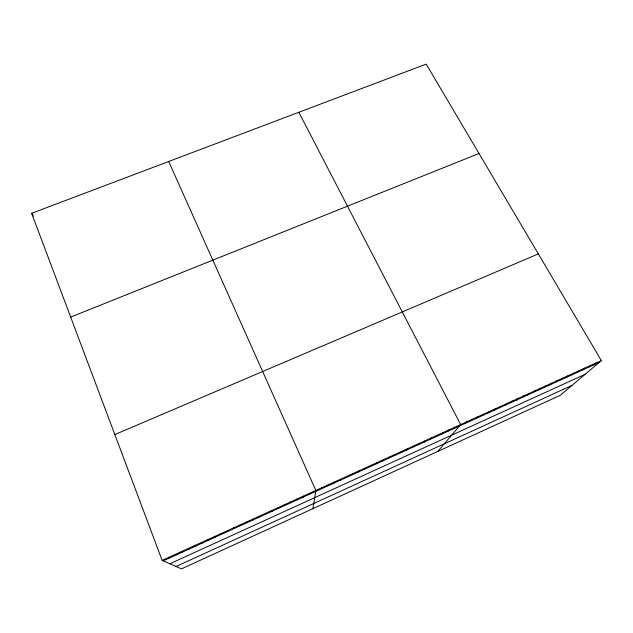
<?xml version="1.0" encoding="UTF-8"?>
<svg xmlns="http://www.w3.org/2000/svg" width="633" height="633" viewBox="0 0 633 633"><rect width="100%" height="100%" fill="white"/><g stroke="black" fill="none" stroke-linecap="round" stroke-linejoin="round"><path stroke-width="0.95" d="M297.122 499.888L297.138 498.978M303.326 497.063L303.389 496.13M309.521 494.246L309.624 493.297M312.939 508.631L315.851 490.464L168.702 161.486M321.849 488.629L322.055 487.639M327.997 485.835L328.242 484.823M334.121 483.042L334.422 482.014M340.238 480.265L340.578 479.213M346.338 477.488L346.726 476.42M352.423 474.718L352.85 473.626M358.492 471.957L358.966 470.849M364.545 469.203L365.067 468.072M370.582 466.45L371.152 465.302M376.611 463.712L377.221 462.541M382.617 460.974L383.274 459.787M388.615 458.245L389.319 457.042M394.596 455.523L395.34 454.304M400.562 452.809L401.354 451.566M406.513 450.103L407.343 448.837M412.455 447.396L413.325 446.115M418.381 444.698L419.291 443.401M424.284 442.016L425.249 440.695M430.179 439.334L431.184 437.996M436.066 436.651L437.11 435.298M441.929 433.985L443.021 432.616M447.784 431.318L448.916 429.934M453.624 428.66L454.795 427.259M437.838 451.392L460.658 424.585L298.831 112.278M465.192 423.398L466.45 421.95M470.928 420.787L472.218 419.323M476.649 418.184L477.986 416.704M482.354 415.588L483.731 414.093M488.051 412.993L489.467 411.482M493.724 410.413L495.18 408.878M499.397 407.834L500.893 406.283M505.047 405.255L506.582 403.696M510.689 402.691L512.263 401.108M516.314 400.127L517.929 398.529M521.932 397.571L523.586 395.957M527.526 395.024L529.22 393.394M533.121 392.484L534.845 390.838M538.691 389.944L540.463 388.282M544.253 387.412L546.065 385.734M549.8 384.888L551.652 383.194M555.339 382.372L557.222 380.655M560.862 379.855L562.784 378.13M566.377 377.347L568.331 375.606M571.868 374.847L573.87 373.082M577.359 372.354L579.393 370.574M582.827 369.862L584.9 368.066M588.286 367.377L590.391 365.565M593.738 364.893L595.882 363.073M601.35 360.581L560.181 395.332L181.481 568.877L162.143 560.387L31.65 213.305L426.207 64.123L601.35 360.581L162.143 560.387M169.842 563.766L585.09 374.301M176.029 566.488L571.892 385.442M163.179 560.846L599.166 362.424M114.842 434.57L538.319 253.896M70.674 317.101L478.999 153.495M168.742 557.388L169.723 557.863M175.317 554.397L176.243 554.896M181.877 551.414L182.755 551.936M188.412 548.439L189.243 548.985M194.94 545.472L195.716 546.034M201.452 542.505L202.172 543.098M207.941 539.553L208.613 540.163M214.421 536.61L215.038 537.243M220.877 533.666L221.447 534.323M227.318 530.739L227.84 531.411M233.751 527.811L234.218 528.515M31.65 213.305L33.43 216.043M240.16 524.899L240.58 525.619M246.554 521.988L246.925 522.731M252.931 519.084L253.255 519.851M259.293 516.196L259.57 516.979M265.638 513.308L265.868 514.107M271.968 510.427L272.15 511.25M278.291 507.555L278.417 508.402M284.589 504.683L284.668 505.553M290.871 501.827L290.903 502.713"/></g></svg>
